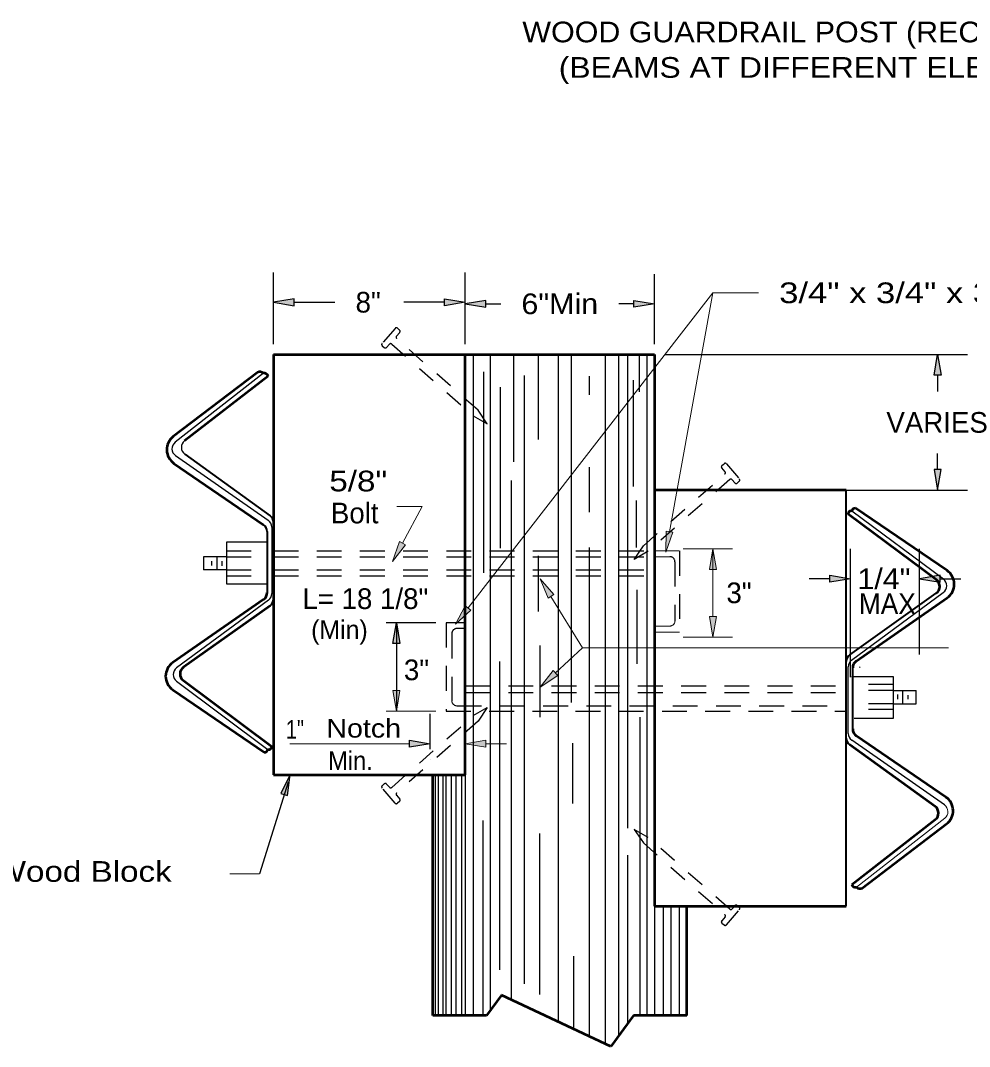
# Model space of a CAD drawing. Extents: x 0.5 to 35.9, y 24.1 to 46.1.
# Drawn here: x 5.54 to 10.7, y 33.34 to 38.92 of the extents above; entities that cross this region are included whole.
import ezdxf

# ---------------------------------------------------------------- set-up
doc = ezdxf.new("R2010")
doc.units = 0
doc.header["$LTSCALE"] = 0.045
doc.linetypes.add('DOTTED', pattern=[1.5, 0.3, -1.2])
doc.linetypes.add('MEDIUM_DASHED', pattern=[4.5, 3, -1.5])
for name, color, linetype, lineweight in [('1', 7, 'Continuous', 25), ('2', 7, 'Continuous', 13), ('3', 7, 'Continuous', 25)]:
    doc.layers.add(name, color=color, linetype=linetype, lineweight=lineweight)

msp = doc.modelspace()

# ---------------------------------------------------------------- hatches: boundary and pattern name
at = {"layer": '1'}
for points in [[(7.02458, 37.37117), (7.02458, 37.40867), (6.91208, 37.38992), (6.91208, 37.38992)], [(7.84225, 37.37117), (7.84225, 37.40867), (7.95475, 37.38992), (7.95475, 37.38992)], [(8.06725, 37.36258), (8.06725, 37.40008), (7.95475, 37.38133), (7.95475, 37.38133)], [(8.87183, 37.36258), (8.87183, 37.40008), (8.98433, 37.38133), (8.98433, 37.38133)], [(10.54333, 36.99275), (10.50583, 36.99275), (10.52458, 37.10525), (10.52458, 37.10525)], [(10.54333, 36.47967), (10.50583, 36.47967), (10.52458, 36.36717), (10.52458, 36.36717)], [(9.32133, 35.93575), (9.28383, 35.93575), (9.30258, 36.04825), (9.30258, 36.04825)], [(9.93792, 35.867), (9.93792, 35.9045), (10.05042, 35.88575), (10.05042, 35.88575)], [(10.539, 35.867), (10.539, 35.9045), (10.4265, 35.88575), (10.4265, 35.88575)], [(9.32133, 35.67975), (9.28383, 35.67975), (9.30258, 35.56725), (9.30258, 35.56725)], [(7.599, 35.53417), (7.5615, 35.53417), (7.58025, 35.64667), (7.58025, 35.64667)], [(7.599, 35.27817), (7.5615, 35.27817), (7.58025, 35.16567), (7.58025, 35.16567)], [(7.65192, 34.97), (7.65192, 35.0075), (7.76442, 34.98875), (7.76442, 34.98875)], [(8.06725, 34.97), (8.06725, 35.0075), (7.95475, 34.98875), (7.95475, 34.98875)]]:
    msp.add_hatch(color=256, dxfattribs=at).paths.add_polyline_path(points)
at = {"layer": '2'}
for points in [[(9.08483, 36.13858), (9.04792, 36.14525), (9.04625, 36.03125), (9.04625, 36.03125)], [(7.62992, 36.07017), (7.59692, 36.08792), (7.56017, 35.98), (7.56017, 35.98)], [(8.40542, 35.78025), (8.43742, 35.79992), (8.36258, 35.886), (8.36258, 35.886)], [(7.985, 35.7155), (7.95533, 35.7385), (7.90117, 35.63817), (7.90117, 35.63817)], [(8.45783, 35.35908), (8.43242, 35.38658), (8.36258, 35.29633), (8.36258, 35.29633)], [(6.95167, 34.71858), (6.9875, 34.70742), (7.00292, 34.8205), (7.00292, 34.8205)]]:
    msp.add_hatch(color=256, dxfattribs=at).paths.add_polyline_path(points)

# ---------------------------------------------------------------- linework, layer by layer
at = {"layer": '1'}
for p, q in [((6.91217, 37.1615), (6.91217, 37.55192)), ((7.95475, 37.1615), (7.95475, 37.55192)), ((7.95475, 37.1615), (7.95475, 37.54333)), ((8.98433, 37.1615), (8.98433, 37.54333)), ((7.02467, 37.38992), (7.24592, 37.38992)), ((7.84225, 37.38992), (7.62092, 37.38992)), ((8.06725, 37.38133), (8.14808, 37.38133)), ((8.87183, 37.38133), (8.791, 37.38133)), ((7.99992, 33.51025), (7.99992, 37.10525)), ((8.09275, 33.54033), (8.09275, 37.10525)), ((8.21792, 37.10525), (8.21792, 36.5215)), ((8.35208, 37.10008), (8.35208, 36.64308)), ((8.46233, 33.47583), (8.46233, 37.10525)), ((8.53242, 35.21333), (8.53242, 37.10525)), ((8.7185, 33.35525), (8.7185, 37.10525)), ((8.791, 33.40217), (8.791, 37.10525)), ((8.8385, 37.10525), (8.8385, 34.52992)), ((8.90133, 37.10525), (8.90133, 36.903)), ((8.94325, 37.10525), (8.94325, 33.51025)), ((9.04058, 37.10525), (10.68658, 37.10525)), ((6.85708, 37.00367), (6.37667, 36.628)), ((8.05442, 37.01208), (8.05442, 35.91775)), ((8.27667, 33.683), (8.27667, 36.99108)), ((8.62883, 36.98692), (8.62883, 36.88625)), ((8.86783, 36.96592), (8.86783, 36.38733)), ((10.52458, 36.99275), (10.52458, 36.90492)), ((8.14667, 36.05192), (8.14667, 36.92825)), ((6.37867, 36.55558), (6.88292, 36.20425)), ((10.52458, 36.47967), (10.52458, 36.56742)), ((8.62883, 36.49217), (8.62883, 36.24892)), ((8.20533, 36.42083), (8.20533, 33.59675)), ((9.04058, 36.36717), (10.68658, 36.36717)), ((8.88458, 36.31183), (8.88458, 36.05608)), ((10.55592, 35.8835), (10.05825, 36.25375)), ((6.90225, 36.16733), (6.90225, 35.80483)), ((6.65617, 36.08475), (6.65617, 35.85892)), ((6.88075, 36.08475), (6.65617, 36.08475)), ((8.62883, 36.05608), (8.62883, 33.39742)), ((6.532, 36.00575), (6.532, 35.9335)), ((6.65617, 36.00575), (6.532, 36.00575)), ((6.60425, 36.00575), (6.60425, 35.9335)), ((8.35208, 36.01), (8.35208, 35.70808)), ((10.05042, 35.351), (10.05042, 36.04775)), ((10.4265, 35.47383), (10.4265, 36.04775)), ((6.57492, 35.98092), (6.57492, 35.95833)), ((6.63133, 35.98092), (6.63133, 35.95608)), ((6.65617, 35.9335), (6.532, 35.9335)), ((9.93792, 35.88575), (9.82542, 35.88575)), ((10.539, 35.88575), (10.6515, 35.88575)), ((6.65617, 35.85892), (6.87542, 35.85892)), ((8.88875, 35.8255), (8.88875, 35.423)), ((10.05617, 35.44308), (10.55575, 35.81125)), ((6.88392, 35.76867), (6.38433, 35.4005)), ((7.79433, 35.64667), (7.52558, 35.64667)), ((7.58025, 35.64667), (7.58025, 35.16567)), ((8.3605, 35.52358), (8.3605, 35.13367)), ((8.1425, 33.75842), (8.1425, 35.43558)), ((10.03792, 35.04433), (10.03792, 35.40683)), ((6.38417, 35.32817), (6.88192, 34.958)), ((10.284, 35.27825), (10.40817, 35.27825)), ((10.33592, 35.206), (10.33592, 35.27825)), ((10.30883, 35.23083), (10.30883, 35.25567)), ((10.36525, 35.23083), (10.36525, 35.25342)), ((7.76442, 34.9595), (7.76442, 35.15075)), ((8.90558, 35.13367), (8.90558, 33.51025)), ((8.54075, 34.66408), (8.54075, 34.99108)), ((10.5615, 34.65608), (10.05717, 35.0075)), ((7.79125, 34.81967), (7.79125, 33.51025)), ((7.808, 34.81967), (7.808, 33.51025)), ((7.83317, 34.81967), (7.83317, 33.51025)), ((7.84992, 34.81967), (7.84992, 33.51025)), ((7.87933, 34.81967), (7.87933, 33.51025)), ((7.90442, 34.81967), (7.90442, 33.51025)), ((7.93375, 34.81967), (7.93375, 33.51025)), ((7.95475, 34.81967), (7.95475, 33.51025)), ((8.05025, 34.57183), (8.05025, 33.51025)), ((8.3605, 33.62425), (8.3605, 34.5005)), ((8.8385, 34.38317), (8.8385, 33.46708)), ((8.98433, 34.10558), (8.98433, 33.51025)), ((9.03133, 34.10558), (9.03133, 33.51025)), ((9.07325, 34.10558), (9.07325, 33.51025)), ((9.11933, 34.10558), (9.11933, 33.51025)), ((8.54592, 33.43642), (8.54592, 33.83383))]:
    msp.add_line(p, q, dxfattribs=at)
at = {"layer": '1', "linetype": 'DOTTED'}
for p, q in [((7.57317, 37.24783), (7.50242, 37.16567)), ((7.58067, 37.20508), (7.59858, 37.22592)), ((7.59758, 37.23858), (7.58583, 37.24875)), ((7.50342, 37.153), (7.51483, 37.14317)), ((7.5275, 37.14417), (7.5425, 37.1615)), ((9.35125, 36.50158), (9.363, 36.51175)), ((9.37567, 36.51083), (9.44642, 36.42867)), ((9.36817, 36.46808), (9.35025, 36.48892)), ((9.42133, 36.40717), (9.40633, 36.4245)), ((9.44542, 36.416), (9.434, 36.40617)), ((7.50342, 34.76033), (7.51483, 34.77017)), ((7.5275, 34.76917), (7.5425, 34.75183)), ((7.57317, 34.6655), (7.50242, 34.74767)), ((7.58067, 34.70825), (7.59858, 34.68742)), ((7.59758, 34.67475), (7.58583, 34.66458)), ((9.42133, 34.10717), (9.40633, 34.08983)), ((9.44542, 34.09833), (9.434, 34.10817)), ((9.36817, 34.04625), (9.35025, 34.02542)), ((9.37567, 34.0035), (9.44642, 34.08567)), ((9.35125, 34.01275), (9.363, 34.00258))]:
    msp.add_line(p, q, dxfattribs=at)
at = {"layer": '1', "lineweight": 53}
for p, q in [((6.91217, 37.10525), (6.91217, 34.81967)), ((6.91217, 37.10525), (8.98433, 37.10525)), ((7.95475, 34.81967), (7.95475, 37.10525)), ((8.98433, 37.10525), (8.98433, 34.10558)), ((6.82542, 37.00817), (6.36683, 36.65908)), ((6.88275, 36.98825), (6.42808, 36.63583)), ((6.3705, 36.51333), (6.85783, 36.17942)), ((10.02792, 36.36717), (8.98433, 36.36717)), ((10.5185, 35.87958), (10.03767, 36.2375)), ((10.57583, 35.93), (10.07858, 36.26958)), ((6.85808, 35.77325), (6.36375, 35.42992)), ((10.08208, 35.4385), (10.57642, 35.78175)), ((6.89325, 35.73933), (6.42242, 35.405)), ((6.42158, 35.33217), (6.90242, 34.97425)), ((6.36433, 35.28167), (6.86158, 34.94217)), ((10.56967, 34.69842), (10.08233, 35.03225)), ((10.51083, 34.64792), (10.04667, 34.98283)), ((6.91217, 34.81967), (7.95475, 34.81967)), ((7.77833, 33.51025), (7.77833, 34.81967)), ((10.0575, 34.22342), (10.51208, 34.57583)), ((10.11467, 34.2035), (10.57333, 34.5525)), ((8.98433, 34.10558), (10.02792, 34.10558)), ((9.15983, 33.51025), (9.15983, 34.10558)), ((8.152, 33.62175), (8.07083, 33.51025)), ((8.74692, 33.34183), (8.152, 33.62175)), ((8.07083, 33.51025), (7.77833, 33.51025)), ((8.87, 33.51025), (8.74692, 33.34183)), ((9.15983, 33.51025), (8.87, 33.51025))]:
    msp.add_line(p, q, dxfattribs=at)
at = {"layer": '1', "lineweight": 40}
for p, q in [((6.42925, 36.56375), (6.8935, 36.22883)), ((10.02792, 34.10558), (10.02792, 36.36717)), ((6.87742, 36.14225), (6.87742, 35.81017)), ((10.04692, 35.47242), (10.51767, 35.80675)), ((10.06283, 35.06942), (10.06283, 35.4015))]:
    msp.add_line(p, q, dxfattribs=at)
at = {"layer": '1', "lineweight": 13}
for p, q in [((6.91217, 36.19233), (6.91217, 35.776)), ((9.40942, 36.04825), (9.14058, 36.04825)), ((9.30258, 35.67975), (9.30258, 36.04825)), ((9.40942, 35.56725), (9.14058, 35.56725)), ((10.028, 35.01933), (10.028, 35.43575)), ((7.79433, 35.16567), (7.52558, 35.16567)), ((7.95475, 35.01942), (7.95475, 35.15075)), ((7.65192, 34.98875), (7.00042, 34.98875)), ((8.06725, 34.98875), (8.17975, 34.98875)), ((10.08308, 34.208), (10.5635, 34.58375))]:
    msp.add_line(p, q, dxfattribs=at)
at = {"layer": '1', "linetype": 'MEDIUM_DASHED'}
for p, q in [((6.65617, 36.03733), (6.87542, 36.03733)), ((6.65617, 36.00575), (6.87408, 36.00575)), ((6.91217, 36.03733), (8.98433, 36.03733)), ((6.91217, 36.00575), (8.98433, 36.00575)), ((9.11975, 36.03733), (9.11975, 35.59617)), ((9.09567, 35.97875), (9.09567, 35.65558)), ((6.65617, 35.9335), (6.87408, 35.9335)), ((6.65617, 35.90183), (6.88075, 35.90183)), ((6.91217, 35.9335), (8.98433, 35.9335)), ((6.91217, 35.90183), (8.98433, 35.90183)), ((7.85058, 35.64667), (7.85058, 35.16567)), ((7.95475, 35.64667), (7.85058, 35.64667)), ((7.95475, 35.615), (7.90917, 35.615)), ((7.88217, 35.588), (7.88217, 35.222)), ((7.95475, 35.30342), (10.02792, 35.30342)), ((10.284, 35.30983), (10.06608, 35.30983)), ((10.284, 35.27825), (10.07308, 35.27825)), ((7.95475, 35.26725), (10.02792, 35.26725)), ((7.85058, 35.16567), (10.02792, 35.16567)), ((7.90917, 35.195), (10.02792, 35.195)), ((10.284, 35.206), (10.06142, 35.206)), ((10.284, 35.17433), (10.06842, 35.17433))]:
    msp.add_line(p, q, dxfattribs=at)
at = {"layer": '1', "linetype": 'MEDIUM_DASHED', "lineweight": 13}
for p, q in [((8.98433, 36.03733), (9.11975, 36.03733)), ((8.98433, 36.00575), (9.06867, 36.00575)), ((9.06867, 35.62858), (8.98433, 35.62858)), ((9.11975, 35.59617), (8.98433, 35.59617))]:
    msp.add_line(p, q, dxfattribs=at)
at = {"layer": '1'}
for points in [[(7.02458, 37.37117), (7.02458, 37.40867), (6.91208, 37.38992), (6.91208, 37.38992)], [(7.84225, 37.37117), (7.84225, 37.40867), (7.95475, 37.38992), (7.95475, 37.38992)], [(8.06725, 37.36258), (8.06725, 37.40008), (7.95475, 37.38133), (7.95475, 37.38133)], [(8.87183, 37.36258), (8.87183, 37.40008), (8.98433, 37.38133), (8.98433, 37.38133)], [(10.54333, 36.99275), (10.50583, 36.99275), (10.52458, 37.10525), (10.52458, 37.10525)], [(10.54333, 36.47967), (10.50583, 36.47967), (10.52458, 36.36717), (10.52458, 36.36717)], [(9.93792, 35.867), (9.93792, 35.9045), (10.05042, 35.88575), (10.05042, 35.88575)], [(10.539, 35.867), (10.539, 35.9045), (10.4265, 35.88575), (10.4265, 35.88575)], [(7.599, 35.53417), (7.5615, 35.53417), (7.58025, 35.64667), (7.58025, 35.64667)], [(7.65192, 34.97), (7.65192, 35.0075), (7.76442, 34.98875), (7.76442, 34.98875)]]:
    msp.add_lwpolyline(points, close=True, dxfattribs=at)
at = {"layer": '1', "linetype": 'DOTTED'}
for points in [[(7.55517, 37.16242), (7.99875, 36.772), (8.0745, 36.72842), (8.02483, 36.80225), (7.58158, 37.19242)], [(9.39367, 36.42542), (8.95008, 36.035), (8.87433, 35.99142), (8.924, 36.06525), (9.36725, 36.45542)], [(7.55517, 34.75092), (7.99875, 35.14133), (8.0745, 35.18492), (8.02483, 35.11108), (7.58158, 34.72092)], [(9.39367, 34.08892), (8.95008, 34.47933), (8.87433, 34.52292), (8.924, 34.44908), (9.36725, 34.05892)]]:
    msp.add_lwpolyline(points, dxfattribs=at)
at = {"layer": '1', "lineweight": 13}
for points in [[(9.32133, 35.93575), (9.28383, 35.93575), (9.30258, 36.04825), (9.30258, 36.04825)], [(9.32133, 35.67975), (9.28383, 35.67975), (9.30258, 35.56725), (9.30258, 35.56725)], [(7.599, 35.27817), (7.5615, 35.27817), (7.58025, 35.16567), (7.58025, 35.16567)], [(8.06725, 34.97), (8.06725, 35.0075), (7.95475, 34.98875), (7.95475, 34.98875)]]:
    msp.add_lwpolyline(points, close=True, dxfattribs=at)
at = {"layer": '1'}
for points in [[(10.07075, 35.12692), (10.284, 35.12692), (10.284, 35.35275), (10.05675, 35.35275)], [(10.284, 35.206), (10.40817, 35.206), (10.40817, 35.27825)]]:
    msp.add_lwpolyline(points, dxfattribs=at)
at = {"layer": '1', "linetype": 'DOTTED'}
for centre, start, end in [((7.57998, 37.2419), 49.2634, 139.2634), ((7.59176, 37.23178), 319.2634, 49.2634), ((7.50926, 37.15985), 139.2634, 229.2634), ((7.58741, 37.19922), 139.2634, 229.2634), ((7.52073, 37.15002), 229.2634, 319.2634), ((7.54923, 37.15557), 49.2634, 139.2634), ((9.35707, 36.49478), 130.7366, 220.7366), ((9.36885, 36.5049), 40.7366, 130.7366), ((9.36142, 36.46222), 310.7366, 40.7366), ((9.3996, 36.41858), 40.7366, 130.7366), ((9.4281, 36.41303), 220.7366, 310.7366), ((9.43958, 36.42285), 310.7366, 40.7366), ((7.52073, 34.76331), 40.7366, 130.7366), ((7.50926, 34.75348), 130.7366, 220.7366), ((7.54923, 34.75776), 220.7366, 310.7366), ((7.58741, 34.71411), 130.7366, 220.7366), ((7.57998, 34.67143), 220.7366, 310.7366), ((7.59176, 34.68156), 310.7366, 40.7366), ((9.4281, 34.10131), 49.2634, 139.2634), ((9.43958, 34.09148), 319.2634, 49.2634), ((9.36142, 34.05211), 319.2634, 49.2634), ((9.3996, 34.09576), 229.2634, 319.2634), ((9.35707, 34.01956), 139.2634, 229.2634), ((9.36885, 34.00943), 229.2634, 319.2634)]:
    msp.add_arc(centre, 0.009, start, end, dxfattribs=at)
at = {"layer": '1', "lineweight": 53}
for centre, radius, start, end in [((6.83794, 36.98273), 0.02839, 47.64031, 116.1006), ((6.86164, 36.98228), 0.02186, 15.8406, 102.15685), ((6.42132, 36.58756), 0.09, 127.27405, 235.5835), ((10.05334, 36.23881), 0.01571, 71.86089, 184.76403), ((10.07704, 36.25058), 0.01903, 85.29594, 170.45014), ((10.52509, 35.85571), 0.09, 304.77986, 55.6752), ((10.49164, 35.84341), 0.045, 305.3835, 53.33133), ((6.83239, 35.81018), 0.045, 304.77986, 360), ((10.10779, 35.40151), 0.045, 124.77986, 180), ((6.41509, 35.35598), 0.09, 124.77986, 235.6752), ((6.44854, 35.36828), 0.045, 125.3835, 233.33133), ((10.10779, 35.06941), 0.045, 180, 235.5835), ((6.86314, 34.96111), 0.01903, 265.29594, 350.45014), ((6.88677, 34.97288), 0.01571, 251.86089, 4.76403), ((10.51879, 34.62413), 0.09, 307.27405, 55.5835), ((10.48452, 34.61138), 0.045, 307.77999, 54.18818), ((10.07847, 34.22941), 0.02186, 195.8406, 282.15685), ((10.10224, 34.22896), 0.02839, 227.64031, 296.1006)]:
    msp.add_arc(centre, radius, start, end, dxfattribs=at)
at = {"layer": '1'}
for centre, start, end in [((6.40437, 36.59258), 128.02528, 235.13115), ((6.45559, 36.60031), 127.77999, 234.18818), ((6.85722, 36.16733), 0, 55.13115), ((10.52907, 35.84746), 306.39022, 53.35999), ((6.85722, 35.80486), 306.39022, 360), ((10.08289, 35.40683), 126.39022, 180), ((6.41104, 35.36423), 126.39022, 233.35999), ((10.08289, 35.04436), 180, 235.13115)]:
    msp.add_arc(centre, 0.045, start, end, dxfattribs=at)
at = {"layer": '1', "lineweight": 40}
for centre, start, end in [((6.86719, 36.19231), 0, 54.18818), ((6.83239, 36.14228), 0, 55.5835), ((6.86719, 35.77598), 305.3835, 360), ((10.07299, 35.43571), 125.3835, 180), ((10.07299, 35.01931), 180, 234.18818)]:
    msp.add_arc(centre, 0.045, start, end, dxfattribs=at)
at = {"layer": '1', "linetype": 'MEDIUM_DASHED'}
for centre, start, end in [((9.06867, 35.97871), 0, 90), ((7.90917, 35.58803), 90, 180)]:
    msp.add_arc(centre, 0.027, start, end, dxfattribs=at)
at = {"layer": '1', "linetype": 'MEDIUM_DASHED', "lineweight": 13}
for centre, start, end in [((9.06867, 35.65561), 270, 0), ((7.90917, 35.22196), 180, 270)]:
    msp.add_arc(centre, 0.027, start, end, dxfattribs=at)
at = {"layer": '1', "lineweight": 13}
for centre, radius, start, end in [((10.09894, 35.40248), 0.0045, 0, 90), ((10.53574, 34.61911), 0.045, 308.02528, 55.13115)]:
    msp.add_arc(centre, radius, start, end, dxfattribs=at)
at = {"layer": '2'}
for p, q in [((9.06633, 36.14192), (9.30258, 37.44125)), ((8.44508, 35.37275), (8.59333, 35.51)), ((6.83667, 34.28042), (6.67425, 34.28042))]:
    msp.add_line(p, q, dxfattribs=at)
at = {"layer": '2', "lineweight": 25}
msp.add_line((6.99133, 34.77967), (6.83667, 34.28042), dxfattribs=at)
at = {"layer": '2'}
for points in [[(7.97025, 35.727), (9.30258, 37.44125), (9.55042, 37.44125)], [(7.61342, 36.079), (7.72133, 36.27933), (7.58317, 36.27933)], [(8.42142, 35.79008), (8.59333, 35.51), (10.58442, 35.51)]]:
    msp.add_lwpolyline(points, dxfattribs=at)
for points in [[(9.08483, 36.13858), (9.04792, 36.14525), (9.04625, 36.03125), (9.04625, 36.03125)], [(7.62992, 36.07017), (7.59692, 36.08792), (7.56017, 35.98), (7.56017, 35.98)], [(8.40542, 35.78025), (8.43742, 35.79992), (8.36258, 35.886), (8.36258, 35.886)], [(7.985, 35.7155), (7.95533, 35.7385), (7.90117, 35.63817), (7.90117, 35.63817)], [(8.45783, 35.35908), (8.43242, 35.38658), (8.36258, 35.29633), (8.36258, 35.29633)]]:
    msp.add_lwpolyline(points, close=True, dxfattribs=at)
at = {"layer": '2', "lineweight": 25}
msp.add_lwpolyline([(6.95167, 34.71858), (6.9875, 34.70742), (7.00292, 34.8205), (7.00292, 34.8205)], close=True, dxfattribs=at)
at = {"layer": '3'}
for p, q in [((7.95475, 37.38992), (7.95483, 37.38992)), ((8.98433, 37.38133), (8.98442, 37.38133)), ((6.91217, 37.10525), (6.91225, 37.10525)), ((7.95475, 37.10525), (7.95483, 37.10525)), ((7.95475, 37.10525), (7.95483, 37.10525)), ((8.98433, 37.10525), (8.98442, 37.10525)), ((8.98433, 37.10525), (8.98442, 37.10525)), ((8.98433, 36.36717), (8.98442, 36.36717)), ((10.52458, 36.36717), (10.52467, 36.36717))]:
    msp.add_line(p, q, dxfattribs=at)
at = {"layer": '3', "lineweight": 13}
for p, q in [((7.85058, 35.64667), (7.85067, 35.64667)), ((7.59158, 35.18383), (7.59167, 35.18383)), ((7.85058, 35.16567), (7.85067, 35.16567)), ((7.76442, 34.98875), (7.7645, 34.98875)), ((7.95475, 34.96317), (7.95483, 34.96317)), ((7.76442, 34.90325), (7.7645, 34.90325))]:
    msp.add_line(p, q, dxfattribs=at)

# ---------------------------------------------------------------- texts
at = {"layer": '1'}
for s, p in [('8"', (7.35842, 37.33367)), ('VARIES', (10.246, 36.67992)), ('3"', (9.37575, 35.75308)), ('3"', (7.62125, 35.334))]:
    msp.add_text(s, height=0.1125, dxfattribs=at).set_placement(p)
at = {"layer": '1', "width": 1.1}
for s, p in [('6"Min', (8.26058, 37.32508)), ('1/4"', (10.08833, 35.8295))]:
    msp.add_text(s, height=0.1125, dxfattribs=at).set_placement(p)
at = {"layer": '2'}
for s, height, width, p in [('WOOD GUARDRAIL POST (RECTANGULAR)', 0.1125, 1.1, (8.2655, 38.80367)), ('(BEAMS AT DIFFERENT ELEVATIONS)', 0.1125, 1.15, (8.46375, 38.61075)), ('3/4" x 3/4" x 3 1/4" Notch', 0.1125, 1.25, (9.66292, 37.385)), ('5/8"', 0.1125, 1.2, (7.21558, 36.36108)), ('MAX', 0.1125, 0.95, (10.09625, 35.69392)), ('1"', 0.1012, 0.8, (6.97933, 35.01617)), ('Notch', 0.1012, 1.15, (7.19933, 35.02192)), ('Min.', 0.1012, 0.95, (7.209, 34.84575)), ('8" x 6", Wood Block', 0.1125, 1.2, (4.77517, 34.2375))]:
    msp.add_text(s, height=height, dxfattribs=dict(at, width=width)).set_placement(p)
for s, height, p in [('Bolt', 0.1125, (7.22408, 36.18717)), ('L= 18 1/8"', 0.1125, (7.069, 35.72133)), ('(Min)', 0.1012, (7.1165, 35.55817))]:
    msp.add_text(s, height=height, dxfattribs=at).set_placement(p)

doc.saveas('drawing.dxf')
